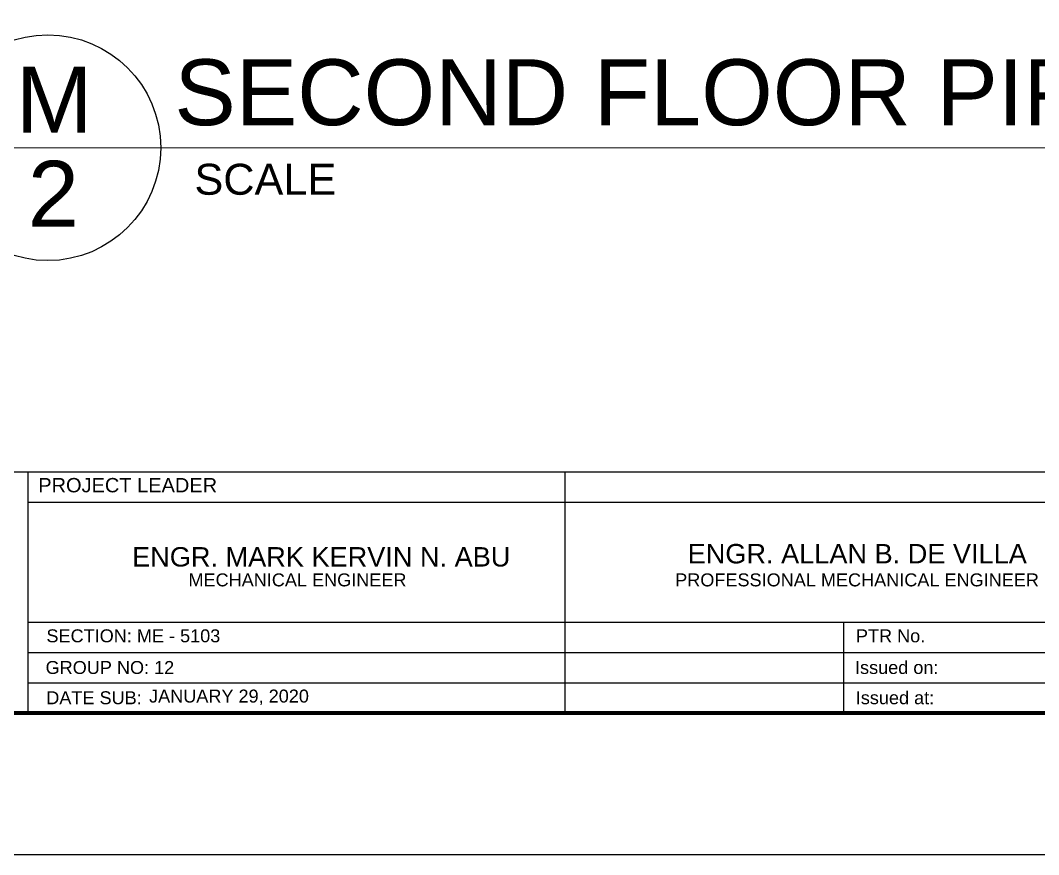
# Model space of a CAD drawing. Header units: millimetres. Extents: x 5 to 430, y 3 to 339.
# Drawn here: x 236.86 to 258.49, y 159.42 to 177.15 of the extents above; entities that cross this region are included whole.
import ezdxf

# ---------------------------------------------------------------- set-up
doc = ezdxf.new("R2010")
doc.units = ezdxf.units.MM
doc.header["$MEASUREMENT"] = 0
doc.layers.add('template', color=7, linetype='Continuous')
doc.styles.add('arial', font='arial.ttf')
doc.styles.get("Standard").update_dxf_attribs({"font": 'arial.ttf'})

msp = doc.modelspace()

# ---------------------------------------------------------------- linework, layer by layer
at = {"color": 0, "linetype": 'ByBlock', "lineweight": 9}
for p, q in [((240.114, 174.442), (235.044, 174.442)), ((271.065, 174.442), (240.114, 174.442))]:
    msp.add_line(p, q, dxfattribs=at)
msp.add_circle((237.441, 174.442), 2.398)
at = {"layer": 'template'}
for p, q in [((221.168, 167.553), (311.419, 167.553)), ((237.014, 167.554), (237.014, 162.432)), ((237.014, 167.553), (237.014, 162.432)), ((248.424, 167.554), (248.424, 162.432)), ((248.424, 167.553), (248.424, 162.432)), ((237.014, 166.912), (293.585, 166.912)), ((237.014, 164.362), (260.714, 164.362)), ((254.348, 164.362), (254.348, 162.432)), ((237.014, 163.719), (272.49, 163.719)), ((237.014, 163.076), (247.348, 163.076)), ((237.014, 163.076), (260.714, 163.076)), ((248.424, 163.076), (258.758, 163.076)), ((215.151, 159.424), (314.427, 159.424))]:
    msp.add_line(p, q, dxfattribs=at)
at = {"layer": 'template', "linetype": 'Continuous', "ltscale": 0.5}
msp.add_line((248.424, 167.553), (248.424, 162.432), dxfattribs=at)
at = {"layer": 'template', "linetype": 'Continuous', "const_width": 0.0853}
msp.add_lwpolyline([(221.168, 162.432), (311.419, 162.432), (311.419, 226.811), (221.168, 226.811)], close=True, dxfattribs=at)

# ---------------------------------------------------------------- texts
at = {"color": 0, "linetype": 'ByBlock', "lineweight": 9}
for s, height, p in [('SECOND FLOOR PIPING LAYOUT', 1.4, (240.13, 174.92)), ('M', 1.4, (236.763, 174.763)), ('2', 1.4, (237.017, 172.763)), ('SCALE                                                                                                  1:400', 0.657637, (240.557, 173.443))]:
    msp.add_text(s, height=height, dxfattribs=at).set_placement(p)
at = {"layer": 'template', "style": 'arial'}
for s, height, p in [('PROJECT LEADER', 0.30409, (237.238, 167.121)), ('ENGR. MARK KERVIN N. ABU', 0.41257, (239.232, 165.544)), ('ENGR. ALLAN B. DE VILLA', 0.41257, (251.035, 165.611)), ('MECHANICAL ENGINEER', 0.27505, (240.429, 165.123)), ('PROFESSIONAL MECHANICAL ENGINEER', 0.27505, (250.77, 165.123)), ('SECTION: ME - 5103', 0.27505, (237.412, 163.935)), ('PTR No.', 0.275, (254.61, 163.935)), ('Issued on:', 0.275, (254.591, 163.262)), ('GROUP NO: 12', 0.27505, (237.394, 163.262)), ('JANUARY 29, 2020', 0.27505, (239.593, 162.655)), ('Issued at:', 0.275, (254.607, 162.619)), ('DATE SUB:', 0.275, (237.409, 162.619))]:
    msp.add_text(s, height=height, dxfattribs=at).set_placement(p)

doc.saveas('drawing.dxf')
